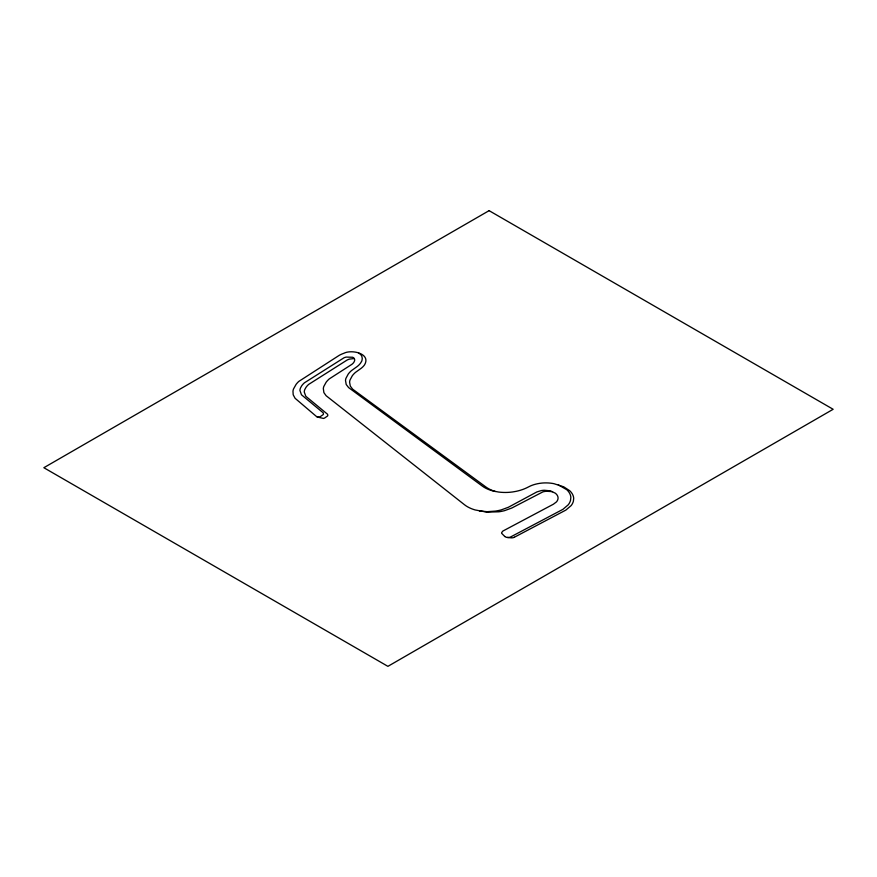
<?xml version="1.0" encoding="UTF-8"?>
<svg xmlns="http://www.w3.org/2000/svg" width="877" height="877" viewBox="0 0 877 877"><rect width="100%" height="100%" fill="white"/><g stroke="black" fill="none" stroke-linecap="round" stroke-linejoin="round"><path stroke-width="1.32" d="M514.361 537.239L565.873 510.085L571.157 505.58A29.094 16.795 0 0 0 573.394 501.162L573.69 498.41A26.146 15.095 0 0 0 573.141 495.691A27.198 15.698 0 0 0 569.699 490.703L563.703 486.823L553.913 483.676A24.896 14.372 0 0 0 544.869 482.909A23.602 13.626 0 0 0 541.778 483.095L539.75 483.348A26.376 15.227 0 0 0 530.585 485.891L526.573 487.886A35.628 20.566 0 0 1 516.038 491.361L512.552 491.964A30.859 17.814 0 0 1 498.662 492.052L493.521 491.087M552.543 491.624L546.426 491.263A13.835 7.992 0 0 0 542.951 491.844L511.85 507.991L504.768 510.589A33.403 19.283 0 0 1 498.87 511.795L486.888 512.146L475.115 509.943A29.511 17.036 0 0 1 464.459 504.713L326.112 395.713L323.887 392.6L323.339 388.654A27.9 16.104 0 0 1 323.777 386.527L326.145 382.219A40.024 23.109 0 0 1 329.27 378.897L351.71 364.448A14.273 8.244 0 0 0 354.001 362.058L354.516 360.951A8.057 4.659 0 0 0 354.242 358.518L349.452 359.11A12.092 6.983 0 0 0 346.974 360.129L308.671 384.4A29.588 17.08 0 0 0 306.018 387.327L304.845 389.41A20.84 12.037 0 0 0 304.253 391.997L305.81 396.294L327.592 414.284L327.812 415.446A5.021 2.894 0 0 1 327.527 416.005L324.808 417.901A3.344 1.929 0 0 1 323.449 418.428L317.321 417.035A1.798 1.041 0 0 1 316.696 416.696L295.089 398.29L293.192 394.782L292.973 391.219A31.112 17.957 0 0 1 293.521 388.939L296.119 384.345A44.387 25.63 0 0 1 298.728 381.473L339.213 355.349A24.644 14.229 0 0 1 343.773 353.332C351.392 349.189 371.157 353.409 364.624 364.744A27.286 15.753 0 0 1 361.192 368.285L355.437 372.418A39.202 22.627 0 0 0 352.302 375.751L349.989 380.07A26.814 15.479 0 0 0 349.594 382.208L350.307 386.132L352.707 389.224L485.869 486.965A28.809 16.63 0 0 0 495.33 491.493M504.768 536.461A4.166 2.401 0 0 0 507.388 537.458L510.984 537.82A3.881 2.236 0 0 0 514.339 537.228M479.434 510.94L487.108 511.686L495.253 511.116A33.743 19.48 0 0 0 501.216 509.899L508.364 507.268L536.856 491.942L541.306 490.583A14.175 8.189 0 0 1 544.354 490.265L550.23 490.824L555.284 493.181A13.988 8.079 0 0 1 558.046 497.643L558.024 498.629A15.194 8.77 0 0 1 556.424 501.929L553.398 504.22L502.872 531.056L501.732 532.471A6.227 3.596 0 0 0 501.655 533.315L504.746 536.472M317.321 417.035L319.064 417.057A3.376 1.951 0 0 0 320.434 416.52L323.175 414.613A5.087 2.938 0 0 0 323.46 414.043L323.251 412.881L301.48 394.793L299.934 390.462A21.103 12.19 0 0 1 300.548 387.864L301.732 385.759A30.048 17.343 0 0 1 304.418 382.81L343.992 357.794A11.061 6.38 0 0 1 346.163 357.082L352.686 357.268A5.098 2.938 0 0 1 354.198 358.529M558.309 484.86L566.816 489.739A27.461 15.852 0 0 1 570.28 494.781A26.453 15.271 0 0 1 570.828 497.533L570.521 500.318A29.544 17.058 0 0 1 568.252 504.79L562.902 509.351L510.809 536.856A3.914 2.258 0 0 1 507.399 537.448M358.638 353.102C362.629 354.582 363.363 359.877 360.688 362.914A27.702 15.994 0 0 1 357.224 366.487L351.425 370.653A39.805 22.988 0 0 0 348.268 374.019L345.922 378.371A27.121 15.665 0 0 0 345.516 380.519L346.207 384.477L348.597 387.579L482.229 486.033A28.82 16.641 0 0 0 493.521 491.087M489.092 210.655L43.85 467.715L387.908 666.345L833.15 409.285L489.092 210.655"/></g></svg>
